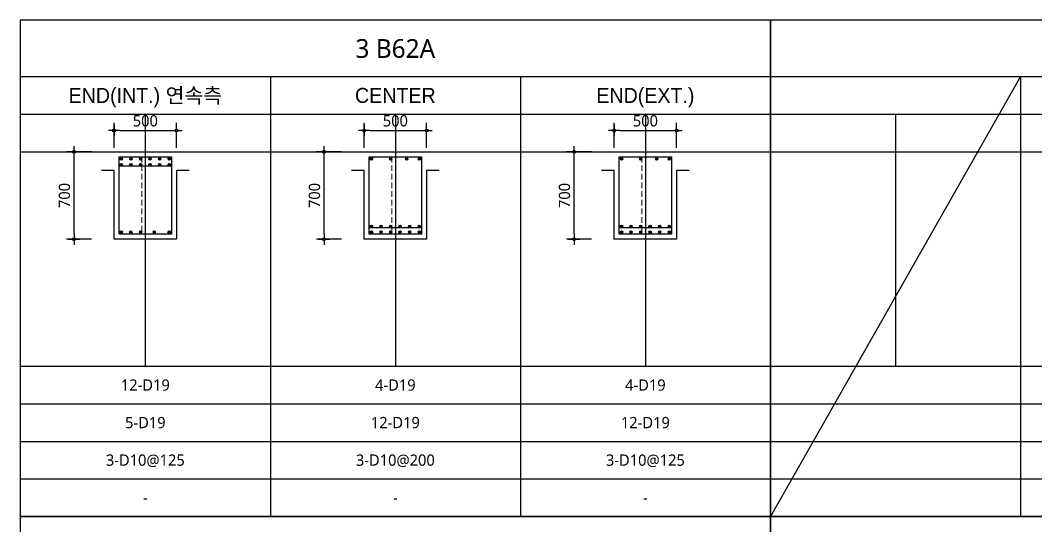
# Model space of a CAD drawing. Header units: millimetres. Extents: x 0 to 252030, y -124740 to 196020.
# Drawn here: x 60153 to 68275, y 151177 to 155215 of the extents above; entities that cross this region are included whole.
import ezdxf
from ezdxf.enums import TextEntityAlignment as Align

# ---------------------------------------------------------------- set-up
doc = ezdxf.new("R2010")
doc.units = ezdxf.units.MM
doc.header["$LTSCALE"] = 30
doc.linetypes.add('HID', pattern=[2.3, 1.5, -0.8])
doc.layers.get('DEFPOINTS').update_dxf_attribs({"color": 142})
for name, color, linetype in [('CON', 2, 'Continuous'), ('DIM', 7, 'Continuous'), ('ETC', 7, 'Continuous'), ('S-철근', 3, 'Continuous'), ('SHEET', 7, 'Continuous'), ('TXT', 3, 'Continuous')]:
    doc.layers.add(name, color=color, linetype=linetype)
doc.layers.add('TieBar', color=7, linetype='HID', lineweight=0)
doc.styles.get("Standard").update_dxf_attribs({"font": 'malgun.ttf'})
doc.styles.add('돋움', font='Dotum.ttf')
doc.styles.add('맑은 고딕', font='malgun.ttf')
doc.dimstyles.new('30NDIM', dxfattribs={"dimscale": 50, "dimtxt": 3, "dimasz": 1.5, "dimexe": 2, "dimexo": 6, "dimgap": 1, "dimtad": 1, "dimdec": 0, "dimrnd": 0.25, "dimzin": 0, "dimdsep": 46, "dimtxsty": 'Standard', "dimblk": 'Z_DOT', "dimcen": 5, "dimclrd": 256, "dimclre": 256, "dimclrt": 3, "dimadec": 0, "dimazin": 0, "dimtm": 1e-09, "dimtfac": 1, "dimtdec": 0, "dimtix": 1, "dimtmove": 2, "dimatfit": 1, "dimldrblk": 'Z_DOT', "dimfxl": 1, "dimtolj": 1, "dimtzin": 0, "dimarcsym": 0})

# ---------------------------------------------------------------- blocks, each defined once
blk = doc.blocks.new('4등분')
at = {"layer": 'DEFPOINTS'}
for p, q in [((1000, 3214.5), (1000, 1200)), ((3000, 3214.5), (3000, 1200)), ((5000, 3214.5), (5000, 1200)), ((0, 2914.5), (6000, 2914.5))]:
    blk.add_line(p, q, dxfattribs=at)
at = {"layer": 'SHEET'}
blk.add_line((0, 3514.5), (6000, 3514.5), dxfattribs=at)
at = {"layer": 'SHEET', "color": 6}
for p, q in [((2000, 3514.5), (2000, 0)), ((4000, 3514.5), (4000, 0)), ((0, 3214.5), (6000, 3214.5)), ((0, 1200), (6000, 1200)), ((0, 900), (6000, 900)), ((0, 600), (6000, 600)), ((0, 300), (6000, 300))]:
    blk.add_line(p, q, dxfattribs=at)
at = {"layer": 'SHEET'}
blk.add_lwpolyline([(6000, 3964.5), (0, 3964.5), (0, 0), (6000, 0)], close=True, dxfattribs=at)
blk = doc.blocks.new('Z_DOT')
at = {"layer": 'DIM', "color": 0}
for p, q in [((-1, 0), (1, 0)), ((0, -1), (0, 1))]:
    blk.add_line(p, q, dxfattribs=at)
for radius in [0.25, 0.125]:
    blk.add_circle((0, 0), radius, dxfattribs=at)
blk = doc.blocks.new('*D203')
at = {"layer": 'DEFPOINTS', "color": 0, "transparency": 16777216}
for p in [(61403, 154335.2), (60903, 154015), (61403, 154015)]:
    blk.add_point(p, dxfattribs=at)
at = {"layer": 'DIM', "lineweight": -2, "transparency": 16777216}
for p, q in [((60903, 154195), (60903, 154395.2)), ((60948, 154335.2), (61358, 154335.2)), ((61403, 154195), (61403, 154395.2))]:
    blk.add_line(p, q, dxfattribs=at)
at = {"layer": 'DIM', "lineweight": -2, "transparency": 16777216, "xscale": 45, "yscale": 45, "zscale": 45, "rotation": 180}
blk.add_blockref('Z_DOT', (60903, 154335.2), dxfattribs=at)
at = {"layer": 'DIM', "lineweight": -2, "transparency": 16777216, "xscale": 45, "yscale": 45, "zscale": 45}
blk.add_blockref('Z_DOT', (61403, 154335.2), dxfattribs=at)
at = {"layer": 'DIM', "color": 3, "transparency": 16777216, "insert": (61153, 154411.6), "char_height": 90, "attachment_point": 5}
blk.add_mtext('\\A1;500', dxfattribs=at)
blk = doc.blocks.new('*D204')
at = {"layer": 'DEFPOINTS', "color": 0, "transparency": 16777216}
for p in [(60582.8, 154165), (60903, 154165), (60903, 153465)]:
    blk.add_point(p, dxfattribs=at)
at = {"layer": 'DIM', "lineweight": -2, "transparency": 16777216}
for p, q in [((60723, 154165), (60522.8, 154165)), ((60582.8, 153510), (60582.8, 154120)), ((60723, 153465), (60522.8, 153465))]:
    blk.add_line(p, q, dxfattribs=at)
at = {"layer": 'DIM', "lineweight": -2, "transparency": 16777216, "xscale": 45, "yscale": 45, "zscale": 45}
for p, rotation in [((60582.8, 154165), 90), ((60582.8, 153465), 270)]:
    blk.add_blockref('Z_DOT', p, dxfattribs=dict(at, rotation=rotation))
at = {"layer": 'DIM', "color": 3, "transparency": 16777216, "insert": (60506.4, 153815), "char_height": 90, "attachment_point": 5, "rotation": 90}
blk.add_mtext('\\A1;700', dxfattribs=at)
blk = doc.blocks.new('*D205')
at = {"layer": 'DEFPOINTS', "color": 0, "transparency": 16777216}
for p in [(63403, 154335.2), (62903, 154015), (63403, 154015)]:
    blk.add_point(p, dxfattribs=at)
at = {"layer": 'DIM', "lineweight": -2, "transparency": 16777216}
for p, q in [((62903, 154195), (62903, 154395.2)), ((62948, 154335.2), (63358, 154335.2)), ((63403, 154195), (63403, 154395.2))]:
    blk.add_line(p, q, dxfattribs=at)
at = {"layer": 'DIM', "lineweight": -2, "transparency": 16777216, "xscale": 45, "yscale": 45, "zscale": 45, "rotation": 180}
blk.add_blockref('Z_DOT', (62903, 154335.2), dxfattribs=at)
at = {"layer": 'DIM', "lineweight": -2, "transparency": 16777216, "xscale": 45, "yscale": 45, "zscale": 45}
blk.add_blockref('Z_DOT', (63403, 154335.2), dxfattribs=at)
at = {"layer": 'DIM', "color": 3, "transparency": 16777216, "insert": (63153, 154411.6), "char_height": 90, "attachment_point": 5}
blk.add_mtext('\\A1;500', dxfattribs=at)
blk = doc.blocks.new('*D206')
at = {"layer": 'DEFPOINTS', "color": 0, "transparency": 16777216}
for p in [(62582.8, 154165), (62903, 154165), (62903, 153465)]:
    blk.add_point(p, dxfattribs=at)
at = {"layer": 'DIM', "lineweight": -2, "transparency": 16777216}
for p, q in [((62723, 154165), (62522.8, 154165)), ((62582.8, 153510), (62582.8, 154120)), ((62723, 153465), (62522.8, 153465))]:
    blk.add_line(p, q, dxfattribs=at)
at = {"layer": 'DIM', "lineweight": -2, "transparency": 16777216, "xscale": 45, "yscale": 45, "zscale": 45}
for p, rotation in [((62582.8, 154165), 90), ((62582.8, 153465), 270)]:
    blk.add_blockref('Z_DOT', p, dxfattribs=dict(at, rotation=rotation))
at = {"layer": 'DIM', "color": 3, "transparency": 16777216, "insert": (62506.4, 153815), "char_height": 90, "attachment_point": 5, "rotation": 90}
blk.add_mtext('\\A1;700', dxfattribs=at)
blk = doc.blocks.new('*D207')
at = {"layer": 'DEFPOINTS', "color": 0, "transparency": 16777216}
for p in [(65403, 154335.2), (64903, 154015), (65403, 154015)]:
    blk.add_point(p, dxfattribs=at)
at = {"layer": 'DIM', "lineweight": -2, "transparency": 16777216}
for p, q in [((64903, 154195), (64903, 154395.2)), ((64948, 154335.2), (65358, 154335.2)), ((65403, 154195), (65403, 154395.2))]:
    blk.add_line(p, q, dxfattribs=at)
at = {"layer": 'DIM', "lineweight": -2, "transparency": 16777216, "xscale": 45, "yscale": 45, "zscale": 45, "rotation": 180}
blk.add_blockref('Z_DOT', (64903, 154335.2), dxfattribs=at)
at = {"layer": 'DIM', "lineweight": -2, "transparency": 16777216, "xscale": 45, "yscale": 45, "zscale": 45}
blk.add_blockref('Z_DOT', (65403, 154335.2), dxfattribs=at)
at = {"layer": 'DIM', "color": 3, "transparency": 16777216, "insert": (65153, 154411.6), "char_height": 90, "attachment_point": 5}
blk.add_mtext('\\A1;500', dxfattribs=at)
blk = doc.blocks.new('*D208')
at = {"layer": 'DEFPOINTS', "color": 0, "transparency": 16777216}
for p in [(64582.8, 154165), (64903, 154165), (64903, 153465)]:
    blk.add_point(p, dxfattribs=at)
at = {"layer": 'DIM', "lineweight": -2, "transparency": 16777216}
for p, q in [((64723, 154165), (64522.8, 154165)), ((64582.8, 153510), (64582.8, 154120)), ((64723, 153465), (64522.8, 153465))]:
    blk.add_line(p, q, dxfattribs=at)
at = {"layer": 'DIM', "lineweight": -2, "transparency": 16777216, "xscale": 45, "yscale": 45, "zscale": 45}
for p, rotation in [((64582.8, 154165), 90), ((64582.8, 153465), 270)]:
    blk.add_blockref('Z_DOT', p, dxfattribs=dict(at, rotation=rotation))
at = {"layer": 'DIM', "color": 3, "transparency": 16777216, "insert": (64506.4, 153815), "char_height": 90, "attachment_point": 5, "rotation": 90}
blk.add_mtext('\\A1;700', dxfattribs=at)

msp = doc.modelspace()

# ---------------------------------------------------------------- hatches: boundary and pattern name
at = {"layer": 'S-철근'}
h = msp.add_hatch(color=256, dxfattribs=at)
edge = h.paths.add_edge_path()
edge.add_arc((60962.08013, 154105.91992), 9.55, 0, 180)
edge.add_arc((60962.08013, 154105.91992), 9.55, 180, 360)
h = msp.add_hatch(color=256, dxfattribs=at)
edge = h.paths.add_edge_path()
edge.add_arc((61038.44813, 154105.91992), 9.55, 0, 180)
edge.add_arc((61038.44813, 154105.91992), 9.55, 180, 360)
h = msp.add_hatch(color=256, dxfattribs=at)
edge = h.paths.add_edge_path()
edge.add_arc((61114.81613, 154105.91992), 9.55, 0, 180)
edge.add_arc((61114.81613, 154105.91992), 9.55, 180, 360)
h = msp.add_hatch(color=256, dxfattribs=at)
edge = h.paths.add_edge_path()
edge.add_arc((61191.18413, 154105.91992), 9.55, 0, 180)
edge.add_arc((61191.18413, 154105.91992), 9.55, 180, 360)
h = msp.add_hatch(color=256, dxfattribs=at)
edge = h.paths.add_edge_path()
edge.add_arc((61267.55213, 154105.91992), 9.55, 0, 180)
edge.add_arc((61267.55213, 154105.91992), 9.55, 180, 360)
h = msp.add_hatch(color=256, dxfattribs=at)
edge = h.paths.add_edge_path()
edge.add_arc((61343.92013, 154105.91992), 9.55, 0, 180)
edge.add_arc((61343.92013, 154105.91992), 9.55, 180, 360)
h = msp.add_hatch(color=256, dxfattribs=at)
edge = h.paths.add_edge_path()
edge.add_arc((62962.08013, 154105.91992), 9.55, 0, 180)
edge.add_arc((62962.08013, 154105.91992), 9.55, 180, 360)
h = msp.add_hatch(color=256, dxfattribs=at)
edge = h.paths.add_edge_path()
edge.add_arc((63114.81613, 154105.91992), 9.55, 0, 180)
edge.add_arc((63114.81613, 154105.91992), 9.55, 180, 360)
h = msp.add_hatch(color=256, dxfattribs=at)
edge = h.paths.add_edge_path()
edge.add_arc((63242.53439, 154105.91992), 9.55, 0, 180)
edge.add_arc((63242.53439, 154105.91992), 9.55, 180, 360)
h = msp.add_hatch(color=256, dxfattribs=at)
edge = h.paths.add_edge_path()
edge.add_arc((63343.92013, 154105.91992), 9.55, 0, 180)
edge.add_arc((63343.92013, 154105.91992), 9.55, 180, 360)
h = msp.add_hatch(color=256, dxfattribs=at)
edge = h.paths.add_edge_path()
edge.add_arc((64962.08013, 154105.91992), 9.55, 0, 180)
edge.add_arc((64962.08013, 154105.91992), 9.55, 180, 360)
h = msp.add_hatch(color=256, dxfattribs=at)
edge = h.paths.add_edge_path()
edge.add_arc((65114.81613, 154105.91992), 9.55, 0, 180)
edge.add_arc((65114.81613, 154105.91992), 9.55, 180, 360)
h = msp.add_hatch(color=256, dxfattribs=at)
edge = h.paths.add_edge_path()
edge.add_arc((65242.53439, 154105.91992), 9.55, 0, 180)
edge.add_arc((65242.53439, 154105.91992), 9.55, 180, 360)
h = msp.add_hatch(color=256, dxfattribs=at)
edge = h.paths.add_edge_path()
edge.add_arc((65343.92013, 154105.91992), 9.55, 0, 180)
edge.add_arc((65343.92013, 154105.91992), 9.55, 180, 360)
h = msp.add_hatch(color=256, dxfattribs=at)
edge = h.paths.add_edge_path()
edge.add_arc((60962.08013, 154061.81992), 9.55, 0, 180)
edge.add_arc((60962.08013, 154061.81992), 9.55, 180, 360)
h = msp.add_hatch(color=256, dxfattribs=at)
edge = h.paths.add_edge_path()
edge.add_arc((61038.44813, 154061.81992), 9.55, 0, 180)
edge.add_arc((61038.44813, 154061.81992), 9.55, 180, 360)
h = msp.add_hatch(color=256, dxfattribs=at)
edge = h.paths.add_edge_path()
edge.add_arc((61114.81613, 154061.81992), 9.55, 0, 180)
edge.add_arc((61114.81613, 154061.81992), 9.55, 180, 360)
h = msp.add_hatch(color=256, dxfattribs=at)
edge = h.paths.add_edge_path()
edge.add_arc((61191.18413, 154061.81992), 9.55, 0, 180)
edge.add_arc((61191.18413, 154061.81992), 9.55, 180, 360)
h = msp.add_hatch(color=256, dxfattribs=at)
edge = h.paths.add_edge_path()
edge.add_arc((61267.55213, 154061.81992), 9.55, 0, 180)
edge.add_arc((61267.55213, 154061.81992), 9.55, 180, 360)
h = msp.add_hatch(color=256, dxfattribs=at)
edge = h.paths.add_edge_path()
edge.add_arc((61343.92013, 154061.81992), 9.55, 0, 180)
edge.add_arc((61343.92013, 154061.81992), 9.55, 180, 360)
h = msp.add_hatch(color=256, dxfattribs=at)
edge = h.paths.add_edge_path()
edge.add_arc((60962.08013, 153524.07992), 9.55, 0, 180)
edge.add_arc((60962.08013, 153524.07992), 9.55, 180, 360)
h = msp.add_hatch(color=256, dxfattribs=at)
edge = h.paths.add_edge_path()
edge.add_arc((61036.93041, 153524.07992), 9.55, 0, 180)
edge.add_arc((61036.93041, 153524.07992), 9.55, 180, 360)
h = msp.add_hatch(color=256, dxfattribs=at)
edge = h.paths.add_edge_path()
edge.add_arc((61114.81613, 153524.07992), 9.55, 0, 180)
edge.add_arc((61114.81613, 153524.07992), 9.55, 180, 360)
h = msp.add_hatch(color=256, dxfattribs=at)
edge = h.paths.add_edge_path()
edge.add_arc((61224.67969, 153524.07992), 9.55, 0, 180)
edge.add_arc((61224.67969, 153524.07992), 9.55, 180, 360)
h = msp.add_hatch(color=256, dxfattribs=at)
edge = h.paths.add_edge_path()
edge.add_arc((61343.92013, 153524.07992), 9.55, 0, 180)
edge.add_arc((61343.92013, 153524.07992), 9.55, 180, 360)
h = msp.add_hatch(color=256, dxfattribs=at)
edge = h.paths.add_edge_path()
edge.add_arc((62962.08013, 153568.17992), 9.55, 0, 180)
edge.add_arc((62962.08013, 153568.17992), 9.55, 180, 360)
h = msp.add_hatch(color=256, dxfattribs=at)
edge = h.paths.add_edge_path()
edge.add_arc((62962.08013, 153524.07992), 9.55, 0, 180)
edge.add_arc((62962.08013, 153524.07992), 9.55, 180, 360)
h = msp.add_hatch(color=256, dxfattribs=at)
edge = h.paths.add_edge_path()
edge.add_arc((63038.44813, 153568.17992), 9.55, 0, 180)
edge.add_arc((63038.44813, 153568.17992), 9.55, 180, 360)
h = msp.add_hatch(color=256, dxfattribs=at)
edge = h.paths.add_edge_path()
edge.add_arc((63038.44813, 153524.07992), 9.55, 0, 180)
edge.add_arc((63038.44813, 153524.07992), 9.55, 180, 360)
h = msp.add_hatch(color=256, dxfattribs=at)
edge = h.paths.add_edge_path()
edge.add_arc((63114.81613, 153568.17992), 9.55, 0, 180)
edge.add_arc((63114.81613, 153568.17992), 9.55, 180, 360)
h = msp.add_hatch(color=256, dxfattribs=at)
edge = h.paths.add_edge_path()
edge.add_arc((63114.81613, 153524.07992), 9.55, 0, 180)
edge.add_arc((63114.81613, 153524.07992), 9.55, 180, 360)
h = msp.add_hatch(color=256, dxfattribs=at)
edge = h.paths.add_edge_path()
edge.add_arc((63191.18413, 153568.17992), 9.55, 0, 180)
edge.add_arc((63191.18413, 153568.17992), 9.55, 180, 360)
h = msp.add_hatch(color=256, dxfattribs=at)
edge = h.paths.add_edge_path()
edge.add_arc((63191.18413, 153524.07992), 9.55, 0, 180)
edge.add_arc((63191.18413, 153524.07992), 9.55, 180, 360)
h = msp.add_hatch(color=256, dxfattribs=at)
edge = h.paths.add_edge_path()
edge.add_arc((63267.55213, 153568.17992), 9.55, 0, 180)
edge.add_arc((63267.55213, 153568.17992), 9.55, 180, 360)
h = msp.add_hatch(color=256, dxfattribs=at)
edge = h.paths.add_edge_path()
edge.add_arc((63267.55213, 153524.07992), 9.55, 0, 180)
edge.add_arc((63267.55213, 153524.07992), 9.55, 180, 360)
h = msp.add_hatch(color=256, dxfattribs=at)
edge = h.paths.add_edge_path()
edge.add_arc((63343.92013, 153568.17992), 9.55, 0, 180)
edge.add_arc((63343.92013, 153568.17992), 9.55, 180, 360)
h = msp.add_hatch(color=256, dxfattribs=at)
edge = h.paths.add_edge_path()
edge.add_arc((63343.92013, 153524.07992), 9.55, 0, 180)
edge.add_arc((63343.92013, 153524.07992), 9.55, 180, 360)
h = msp.add_hatch(color=256, dxfattribs=at)
edge = h.paths.add_edge_path()
edge.add_arc((64962.08013, 153568.17992), 9.55, 0, 180)
edge.add_arc((64962.08013, 153568.17992), 9.55, 180, 360)
h = msp.add_hatch(color=256, dxfattribs=at)
edge = h.paths.add_edge_path()
edge.add_arc((64962.08013, 153524.07992), 9.55, 0, 180)
edge.add_arc((64962.08013, 153524.07992), 9.55, 180, 360)
h = msp.add_hatch(color=256, dxfattribs=at)
edge = h.paths.add_edge_path()
edge.add_arc((65038.44813, 153568.17992), 9.55, 0, 180)
edge.add_arc((65038.44813, 153568.17992), 9.55, 180, 360)
h = msp.add_hatch(color=256, dxfattribs=at)
edge = h.paths.add_edge_path()
edge.add_arc((65038.44813, 153524.07992), 9.55, 0, 180)
edge.add_arc((65038.44813, 153524.07992), 9.55, 180, 360)
h = msp.add_hatch(color=256, dxfattribs=at)
edge = h.paths.add_edge_path()
edge.add_arc((65114.81613, 153568.17992), 9.55, 0, 180)
edge.add_arc((65114.81613, 153568.17992), 9.55, 180, 360)
h = msp.add_hatch(color=256, dxfattribs=at)
edge = h.paths.add_edge_path()
edge.add_arc((65114.81613, 153524.07992), 9.55, 0, 180)
edge.add_arc((65114.81613, 153524.07992), 9.55, 180, 360)
h = msp.add_hatch(color=256, dxfattribs=at)
edge = h.paths.add_edge_path()
edge.add_arc((65191.18413, 153568.17992), 9.55, 0, 180)
edge.add_arc((65191.18413, 153568.17992), 9.55, 180, 360)
h = msp.add_hatch(color=256, dxfattribs=at)
edge = h.paths.add_edge_path()
edge.add_arc((65191.18413, 153524.07992), 9.55, 0, 180)
edge.add_arc((65191.18413, 153524.07992), 9.55, 180, 360)
h = msp.add_hatch(color=256, dxfattribs=at)
edge = h.paths.add_edge_path()
edge.add_arc((65267.55213, 153568.17992), 9.55, 0, 180)
edge.add_arc((65267.55213, 153568.17992), 9.55, 180, 360)
h = msp.add_hatch(color=256, dxfattribs=at)
edge = h.paths.add_edge_path()
edge.add_arc((65267.55213, 153524.07992), 9.55, 0, 180)
edge.add_arc((65267.55213, 153524.07992), 9.55, 180, 360)
h = msp.add_hatch(color=256, dxfattribs=at)
edge = h.paths.add_edge_path()
edge.add_arc((65343.92013, 153568.17992), 9.55, 0, 180)
edge.add_arc((65343.92013, 153568.17992), 9.55, 180, 360)
h = msp.add_hatch(color=256, dxfattribs=at)
edge = h.paths.add_edge_path()
edge.add_arc((65343.92013, 153524.07992), 9.55, 0, 180)
edge.add_arc((65343.92013, 153524.07992), 9.55, 180, 360)

# ---------------------------------------------------------------- linework, layer by layer
at = {"layer": 'CON', "color": 8}
for p, q in [((60803.00013, 154164.99992), (61503.00013, 154164.99992)), ((62803.00013, 154164.99992), (63503.00013, 154164.99992)), ((64803.00013, 154164.99992), (65503.00013, 154164.99992))]:
    msp.add_line(p, q, dxfattribs=at)
for points in [[(61503.00013, 154014.99992), (61403.00013, 154014.99992), (61403.00013, 153464.99992), (60903.00013, 153464.99992), (60903.00013, 154014.99992), (60803.00013, 154014.99992)], [(63503.00013, 154014.99992), (63403.00013, 154014.99992), (63403.00013, 153464.99992), (62903.00013, 153464.99992), (62903.00013, 154014.99992), (62803.00013, 154014.99992)], [(65503.00013, 154014.99992), (65403.00013, 154014.99992), (65403.00013, 153464.99992), (64903.00013, 153464.99992), (64903.00013, 154014.99992), (64803.00013, 154014.99992)]]:
    msp.add_lwpolyline(points, dxfattribs=at)
at = {"layer": 'ETC', "color": 8}
for p, q in [((60943.00013, 154052.26992), (61363.00013, 154052.26992)), ((62943.00013, 153558.62992), (63363.00013, 153558.62992)), ((64943.00013, 153558.62992), (65363.00013, 153558.62992))]:
    msp.add_line(p, q, dxfattribs=at)
at = {"layer": 'S-철근'}
for points in [[(60943.00013, 153504.99992), (60943.00013, 154124.99992), (61363.00013, 154124.99992), (61363.00013, 153504.99992), (60943.00013, 153504.99992)], [(62943.00013, 153504.99992), (62943.00013, 154124.99992), (63363.00013, 154124.99992), (63363.00013, 153504.99992), (62943.00013, 153504.99992)], [(64943.00013, 153504.99992), (64943.00013, 154124.99992), (65363.00013, 154124.99992), (65363.00013, 153504.99992), (64943.00013, 153504.99992)]]:
    msp.add_lwpolyline(points, dxfattribs=at)
for centre in [(60962.08013, 154105.91992), (61038.44813, 154105.91992), (61114.81613, 154105.91992), (61191.18413, 154105.91992), (61267.55213, 154105.91992), (61343.92013, 154105.91992), (62962.08013, 154105.91992), (63114.81613, 154105.91992), (63242.53439, 154105.91992), (63343.92013, 154105.91992), (64962.08013, 154105.91992), (65114.81613, 154105.91992), (65242.53439, 154105.91992), (65343.92013, 154105.91992), (60962.08013, 154061.81992), (61038.44813, 154061.81992), (61114.81613, 154061.81992), (61191.18413, 154061.81992), (61267.55213, 154061.81992), (61343.92013, 154061.81992), (60962.08013, 153524.07992), (61036.93041, 153524.07992), (61114.81613, 153524.07992), (61224.67969, 153524.07992), (61343.92013, 153524.07992), (62962.08013, 153568.17992), (62962.08013, 153524.07992), (63038.44813, 153568.17992), (63038.44813, 153524.07992), (63114.81613, 153568.17992), (63114.81613, 153524.07992), (63191.18413, 153568.17992), (63191.18413, 153524.07992), (63267.55213, 153568.17992), (63267.55213, 153524.07992), (63343.92013, 153568.17992), (63343.92013, 153524.07992), (64962.08013, 153568.17992), (64962.08013, 153524.07992), (65038.44813, 153568.17992), (65038.44813, 153524.07992), (65114.81613, 153568.17992), (65114.81613, 153524.07992), (65191.18413, 153568.17992), (65191.18413, 153524.07992), (65267.55213, 153568.17992), (65267.55213, 153524.07992), (65343.92013, 153568.17992), (65343.92013, 153524.07992)]:
    msp.add_circle(centre, 9.55, dxfattribs=at)
at = {"layer": 'SHEET'}
msp.add_line((68153.00013, 154764.99992), (66153.00013, 151250.49992), dxfattribs=at)
at = {"layer": 'TieBar'}
for p, q in [((61124.36613, 154124.99992), (61124.36613, 153504.99992)), ((63124.36613, 154124.99992), (63124.36613, 153504.99992)), ((65124.36613, 154124.99992), (65124.36613, 153504.99992))]:
    msp.add_line(p, q, dxfattribs=at)

# ---------------------------------------------------------------- block references
for p in [(60153.00013, 151250.49992), (66153.00013, 151250.49992), (60153.00013, 147285.99992), (66153.00013, 147285.99992)]:
    msp.add_blockref('4등분', p)

# ---------------------------------------------------------------- texts
at = {"layer": 'TXT', "color": 2, "style": '맑은 고딕'}
msp.add_text('3 B62A', height=150, dxfattribs=at).set_placement((63153.00013, 154989.99992), align=Align.MIDDLE_CENTER)
at = {"layer": 'TXT'}
for s, height, style, p in [('END(INT.) 연속측', 120, '돋움', (61153.00013, 154614.99992)), ('CENTER', 120, '돋움', (63153.00013, 154614.99992)), ('END(EXT.)', 120, '돋움', (65153.00013, 154614.99992)), ('12-D19', 90, '맑은 고딕', (61153.00013, 152300.49992)), ('4-D19', 90, '맑은 고딕', (63153.00013, 152300.49992)), ('4-D19', 90, '맑은 고딕', (65153.00013, 152300.49992)), ('5-D19', 90, '맑은 고딕', (61153.00013, 152000.49992)), ('12-D19', 90, '맑은 고딕', (63153.00013, 152000.49992)), ('12-D19', 90, '맑은 고딕', (65153.00013, 152000.49992)), ('3-D10@125', 90, '맑은 고딕', (61153.00013, 151700.49992)), ('3-D10@200', 90, '맑은 고딕', (63153.00013, 151700.49992)), ('3-D10@125', 90, '맑은 고딕', (65153.00013, 151700.49992)), ('-', 90, '맑은 고딕', (61153.00013, 151400.49992)), ('-', 90, '맑은 고딕', (63153.00013, 151400.49992)), ('-', 90, '맑은 고딕', (65153.00013, 151400.49992))]:
    msp.add_text(s, height=height, dxfattribs=dict(at, style=style)).set_placement(p, align=Align.MIDDLE_CENTER)

# ---------------------------------------------------------------- dimensions: what is measured, and where the dimension line sits
at = {"layer": 'DIM'}
for base, p1, p2, picture, middle in [((61403.00013, 154335.15148), (60903.00013, 154014.99992), (61403.00013, 154014.99992), '*D203', (61153.00013, 154411.64945)), ((63403.00013, 154335.15148), (62903.00013, 154014.99992), (63403.00013, 154014.99992), '*D205', (63153.00013, 154411.64945)), ((65403.00013, 154335.15148), (64903.00013, 154014.99992), (65403.00013, 154014.99992), '*D207', (65153.00013, 154411.64945))]:
    dim = msp.add_linear_dim(base=base, p1=p1, p2=p2, dimstyle='30NDIM', override={"dimscale": 30, "dimtxsty": 'Standard'}, dxfattribs=at)
    dim.commit()
    dim.dimension.update_dxf_attribs({"geometry": picture, "text_midpoint": middle})
for base, p1, p2, picture, middle in [((60582.84857, 154164.99992), (60903.00013, 153464.99992), (60903.00013, 154164.99992), '*D204', (60506.3506, 153814.99992)), ((62582.84857, 154164.99992), (62903.00013, 153464.99992), (62903.00013, 154164.99992), '*D206', (62506.3506, 153814.99992)), ((64582.84857, 154164.99992), (64903.00013, 153464.99992), (64903.00013, 154164.99992), '*D208', (64506.3506, 153814.99992))]:
    dim = msp.add_linear_dim(base=base, p1=p1, p2=p2, angle=90, dimstyle='30NDIM', override={"dimscale": 30, "dimtxsty": 'Standard'}, dxfattribs=at)
    dim.commit()
    dim.dimension.update_dxf_attribs({"geometry": picture, "text_midpoint": middle})

doc.saveas('drawing.dxf')
